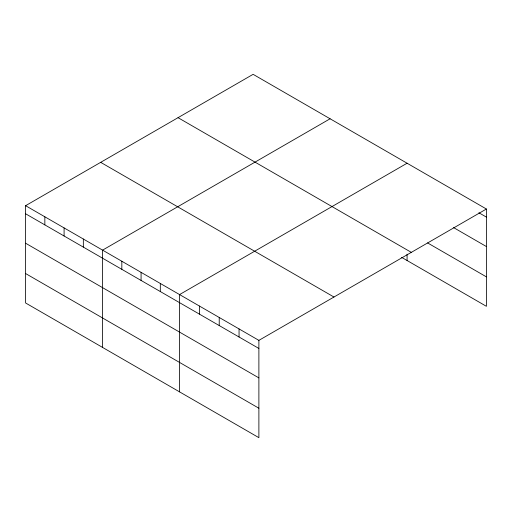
<?xml version="1.0" encoding="UTF-8"?>
<svg xmlns="http://www.w3.org/2000/svg" width="512" height="512" viewBox="0 0 512 512"><rect width="100%" height="100%" fill="white"/><g stroke="black" fill="none" stroke-linecap="round" stroke-linejoin="round"><path stroke-width="0.77" d="M401.587 257.344L486.4 306.31L486.4 209.018L253.114 74.33L25.6 205.69L25.6 302.982L258.886 437.67L258.886 340.371L25.6 205.69M330.099 118.778L102.586 250.131L102.586 347.43M407.085 163.226L179.565 294.579L179.565 391.872M258.886 340.371L486.4 209.018M478.88 212.762L486.4 217.101M453.581 227.59L486.4 246.541M427.597 242.925L486.4 276.87M178.035 117.677L411.322 252.365M100.678 162.342L333.965 297.024M25.6 213.773L258.886 348.454M25.6 243.213L258.886 377.894M25.6 273.542L258.886 408.23M407.085 254.157L407.085 260.518M239.053 328.922L239.053 337.011M219.226 317.478L219.226 325.562M199.398 306.029L199.398 314.112M160.32 283.469L160.32 291.552M141.075 272.358L141.075 280.442M121.83 261.242L121.83 269.331M83.341 239.021L83.341 247.104M64.09 227.91L64.09 235.994M44.845 216.8L44.845 224.883"/></g></svg>
